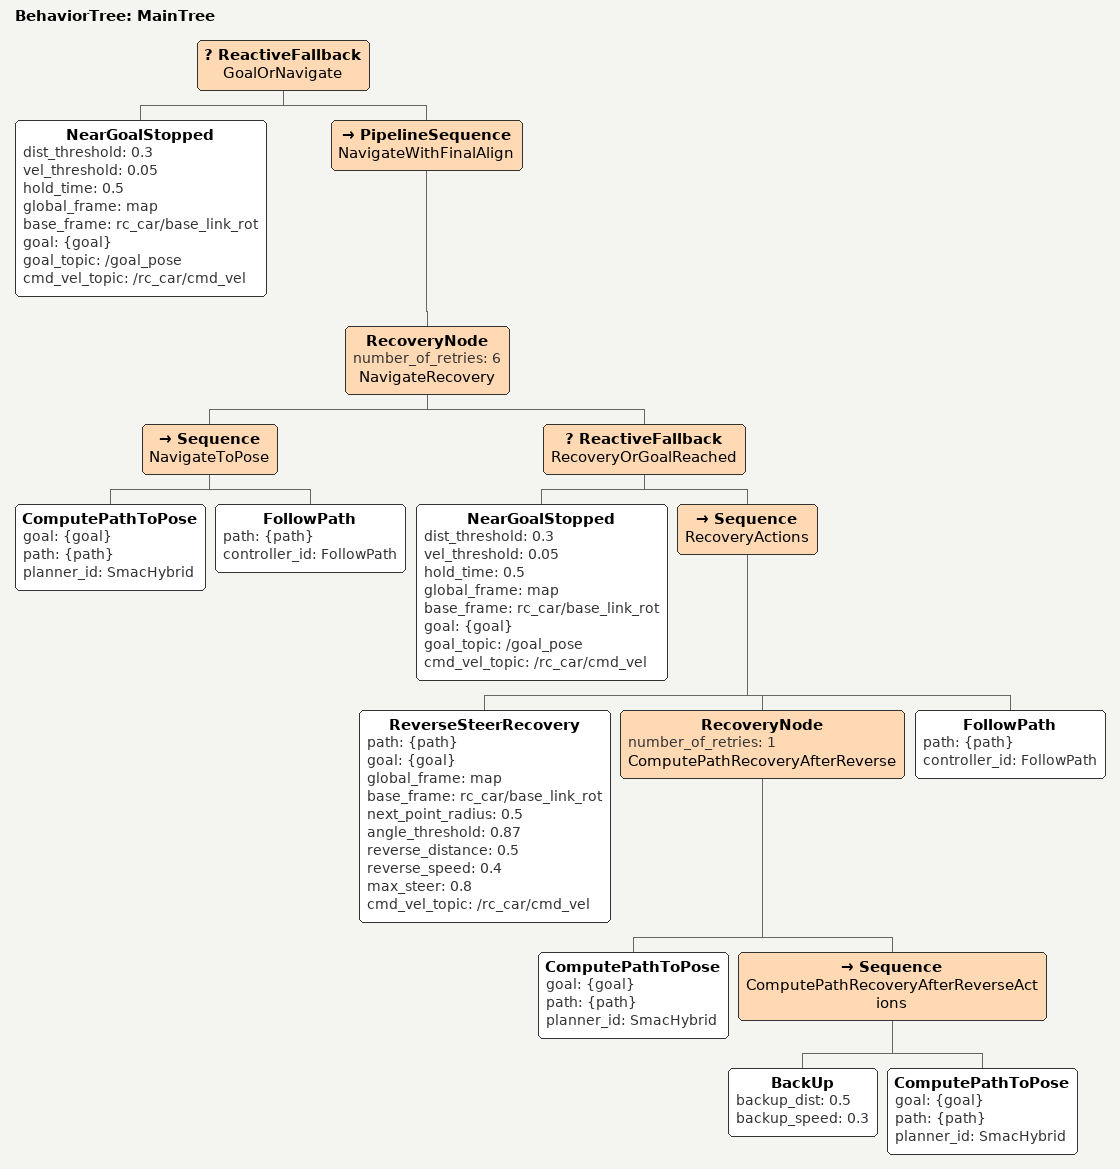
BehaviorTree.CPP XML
<?xml version="1.0"?>
<root main_tree_to_execute="MainTree">
  <BehaviorTree ID="MainTree">
    <ReactiveFallback name="GoalOrNavigate">
      <NearGoalStopped
        dist_threshold="0.3"
        vel_threshold="0.05"
        hold_time="0.5"
        global_frame="map"
        base_frame="rc_car/base_link_rot"
        goal="{goal}"
        goal_topic="/goal_pose"
        cmd_vel_topic="/rc_car/cmd_vel"/>
      <PipelineSequence name="NavigateWithFinalAlign">
        <RecoveryNode number_of_retries="6" name="NavigateRecovery">
          <Sequence name="NavigateToPose">
            <ComputePathToPose goal="{goal}" path="{path}" planner_id="SmacHybrid"/>
            <FollowPath path="{path}" controller_id="FollowPath"/>
          </Sequence>
          <ReactiveFallback name="RecoveryOrGoalReached">
            <NearGoalStopped
              dist_threshold="0.3"
              vel_threshold="0.05"
              hold_time="0.5"
              global_frame="map"
              base_frame="rc_car/base_link_rot"
              goal="{goal}"
              goal_topic="/goal_pose"
              cmd_vel_topic="/rc_car/cmd_vel"/>
            <Sequence name="RecoveryActions">
              <ReverseSteerRecovery
                path="{path}"
                goal="{goal}"
                global_frame="map"
                base_frame="rc_car/base_link_rot"
                next_point_radius="0.5"
                angle_threshold="0.87"
                reverse_distance="0.5"
                reverse_speed="0.4"
                max_steer="0.8"
                cmd_vel_topic="/rc_car/cmd_vel"/>
              <RecoveryNode number_of_retries="1" name="ComputePathRecoveryAfterReverse">
                <ComputePathToPose goal="{goal}" path="{path}" planner_id="SmacHybrid"/>
                <Sequence name="ComputePathRecoveryAfterReverseActions">
                  <BackUp backup_dist="0.5" backup_speed="0.3"/>
                  <ComputePathToPose goal="{goal}" path="{path}" planner_id="SmacHybrid"/>
                </Sequence>
              </RecoveryNode>
              <FollowPath path="{path}" controller_id="FollowPath"/>
            </Sequence>
          </ReactiveFallback>
        </RecoveryNode>
      </PipelineSequence>
    </ReactiveFallback>
  </BehaviorTree>
</root>
